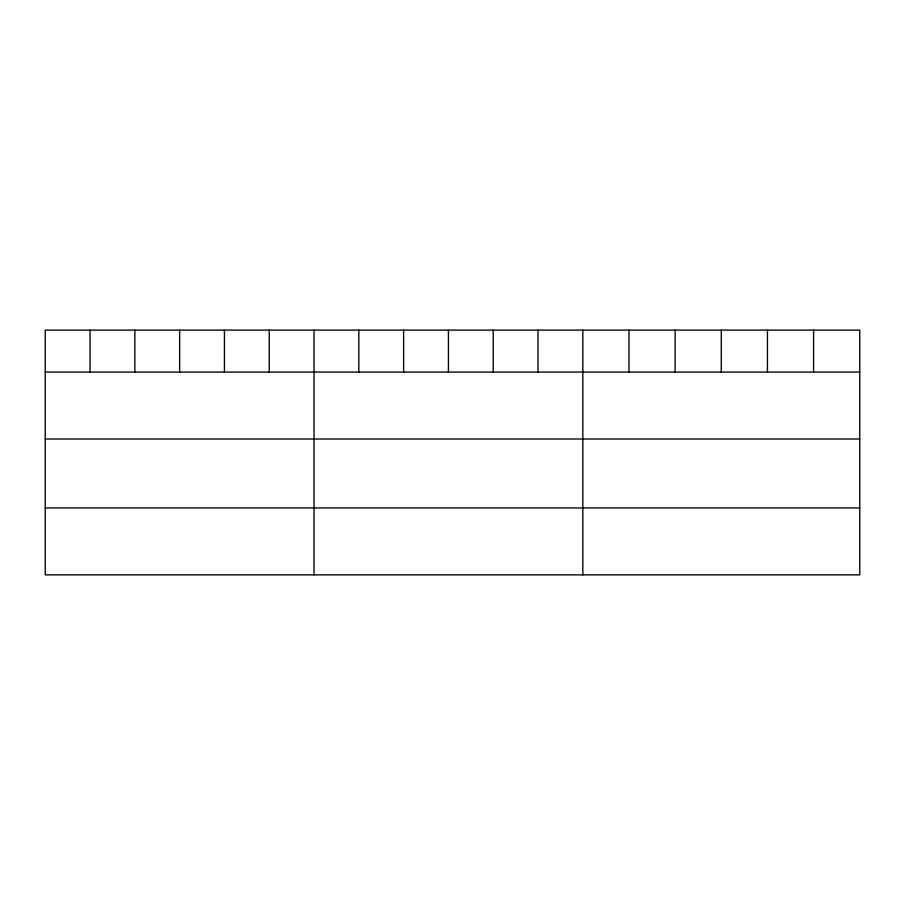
<?xml version="1.0" encoding="UTF-8"?>
<svg xmlns="http://www.w3.org/2000/svg" width="905" height="905" viewBox="0 0 905 905"><rect width="100%" height="100%" fill="white"/><g stroke="black" fill="none" stroke-linecap="round" stroke-linejoin="round"><path stroke-width="1.36" d="M859.75 372.068L859.75 574.867L45.25 574.867L45.25 330.133L859.75 330.133L859.75 372.068L45.25 372.068M45.25 438.993L859.75 438.993M45.25 507.943L859.75 507.943M813.595 330.133L813.595 372.068M767.44 330.133L767.44 372.068M721.285 330.133L721.285 372.068M675.13 330.133L675.13 372.068M628.975 330.133L628.975 372.068M582.82 330.133L582.82 574.867M538.023 330.133L538.023 372.068M493.225 330.133L493.225 372.068M448.428 330.133L448.428 372.068M403.63 330.133L403.63 372.068M358.833 330.133L358.833 372.068M314.035 330.133L314.035 574.867M269.238 330.133L269.238 372.068M224.44 330.133L224.44 372.068M179.643 330.133L179.643 372.068M134.845 330.133L134.845 372.068M90.047 330.133L90.047 372.068"/></g></svg>
